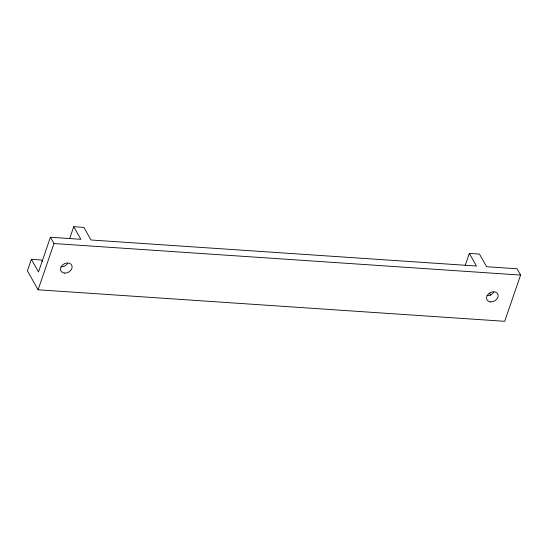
<?xml version="1.0" encoding="UTF-8"?>
<svg xmlns="http://www.w3.org/2000/svg" width="548" height="548" viewBox="0 0 548 548"><rect width="100%" height="100%" fill="white"/><g stroke="black" fill="none" stroke-linecap="round" stroke-linejoin="round"><path stroke-width="0.82" d="M42.347 261.478L41.511 259.999L31.366 259.314L27.4 270.828L38.079 289.789L504.687 321.306L520.6 275.075L517.038 268.767L486.603 266.712L479.473 254.101L469.335 253.416L465.218 265.362M469.335 253.416L476.459 266.027L91.002 239.99L83.871 227.379L73.727 226.694L80.857 239.305L50.43 237.25L38.497 271.924L31.366 259.314M38.079 289.789L53.992 243.552L50.43 237.25M69.596 238.702L73.727 226.694M53.992 243.552L520.6 275.075M489.508 293.118L490.761 295.338M493.727 292.194A6.165 4.706 -29.5 0 1 487.042 295.598M67.699 263.417A6.165 4.706 -29.5 0 1 61.006 266.821M64.575 273.123A6.165 4.706 -29.5 0 0 72.028 265.821A6.165 4.706 -29.5 0 0 62.369 265.17A6.165 4.706 -29.5 0 0 64.575 273.123M490.604 301.907A6.165 4.706 -29.5 0 0 498.064 294.605A6.165 4.706 -29.5 0 0 488.398 293.954A6.165 4.706 -29.5 0 0 490.604 301.907"/></g></svg>
